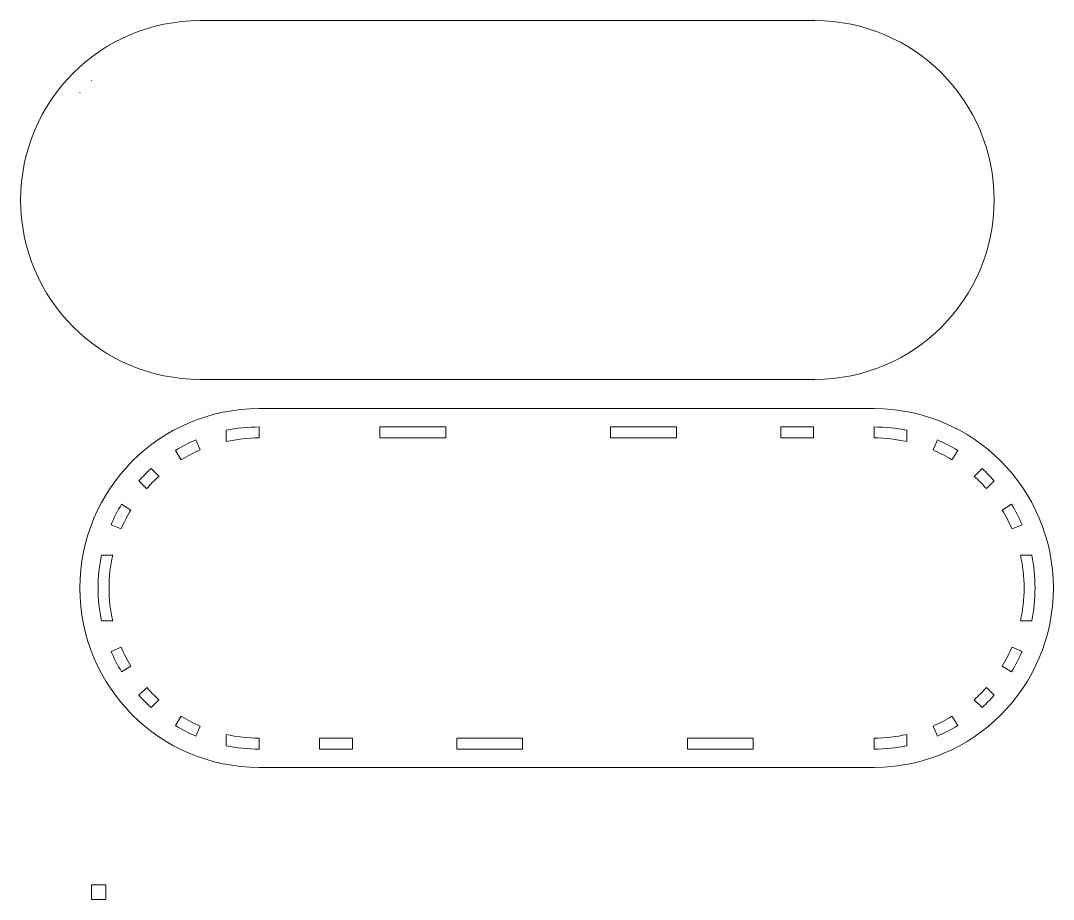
# Model space of a CAD drawing. Header units: millimetres. Extents: x -1381 to 521, y -496 to 496.
# Drawn here: x 13.4 to 295.5, y -235.3 to 4.7 of the extents above; entities that cross this region are included whole.
import ezdxf

# ---------------------------------------------------------------- set-up
doc = ezdxf.new("R2010")
doc.units = ezdxf.units.MM
doc.header["$MEASUREMENT"] = 0
doc.layers.add('layer 1', color=7, linetype='Continuous')

msp = doc.modelspace()

# ---------------------------------------------------------------- linework, layer by layer
at = {"layer": 'layer 1', "color": 250, "lineweight": 9}
for points, knots in [([(62.3805, -93.2613), (35.3186, -93.2613), (13.3805, -71.3232), (13.3805, -44.2613), (13.3805, -44.2613), (13.3805, -17.1994), (35.3186, 4.7387), (62.3805, 4.7387)], [0, 0, 0, 0, 0.33333333, 0.33333333, 0.33333333, 0.33333333, 1, 1, 1, 1]), ([(230.3805, 4.7387), (257.4424, 4.7387), (279.3805, -17.1994), (279.3805, -44.2613), (279.3805, -44.2613), (279.3805, -71.3232), (257.4424, -93.2613), (230.3805, -93.2613)], [0, 0, 0, 0, 0.33333333, 0.33333333, 0.33333333, 0.33333333, 1, 1, 1, 1]), ([(78.5373, -199.2611), (51.4754, -199.2611), (29.5373, -177.3229), (29.5373, -150.2611), (29.5373, -150.2611), (29.5373, -123.1992), (51.4754, -101.2611), (78.5373, -101.2611)], [0, 0, 0, 0, 0.33333333, 0.33333333, 0.33333333, 0.33333333, 1, 1, 1, 1]), ([(246.5373, -101.2611), (273.5992, -101.2611), (295.5373, -123.1992), (295.5373, -150.2611), (295.5373, -150.2611), (295.5373, -177.3229), (273.5992, -199.2611), (246.5373, -199.2611)], [0, 0, 0, 0, 0.33333333, 0.33333333, 0.33333333, 0.33333333, 1, 1, 1, 1]), ([(111.5373, -109.2611), (111.5373, -109.2611), (111.5373, -106.2611), (111.5373, -106.2611), (111.5373, -106.2611), (111.5373, -106.2611), (129.5373, -106.2611), (129.5373, -106.2611), (129.5373, -106.2611), (129.5373, -106.2611), (129.5373, -109.2611), (129.5373, -109.2611)], [0, 0, 0, 0, 0.25, 0.25, 0.25, 0.25, 0.5, 0.5, 0.5, 0.5, 1, 1, 1, 1]), ([(174.5373, -109.2611), (174.5373, -109.2611), (174.5373, -106.2611), (174.5373, -106.2611), (174.5373, -106.2611), (174.5373, -106.2611), (192.5373, -106.2611), (192.5373, -106.2611), (192.5373, -106.2611), (192.5373, -106.2611), (192.5373, -109.2611), (192.5373, -109.2611)], [0, 0, 0, 0, 0.25, 0.25, 0.25, 0.25, 0.5, 0.5, 0.5, 0.5, 1, 1, 1, 1]), ([(221.0373, -109.2611), (221.0373, -109.2611), (221.0373, -106.2611), (221.0373, -106.2611), (221.0373, -106.2611), (221.0373, -106.2611), (230.0373, -106.2611), (230.0373, -106.2611), (230.0373, -106.2611), (230.0373, -106.2611), (230.0373, -109.2611), (230.0373, -109.2611)], [0, 0, 0, 0, 0.25, 0.25, 0.25, 0.25, 0.5, 0.5, 0.5, 0.5, 1, 1, 1, 1]), ([(35.4585, -159.2611), (34.8547, -156.3559), (34.5373, -153.3455), (34.5373, -150.2611), (34.5373, -150.2611), (34.5373, -147.1767), (34.8548, -144.1664), (35.4586, -141.2611)], [0, 0, 0, 0, 0.33333333, 0.33333333, 0.33333333, 0.33333333, 1, 1, 1, 1]), ([(38.5282, -159.2611), (37.8796, -156.3648), (37.5373, -153.353), (37.5373, -150.2611), (37.5373, -150.2611), (37.5373, -147.1692), (37.8796, -144.1572), (38.5283, -141.2611)], [0, 0, 0, 0, 0.33333333, 0.33333333, 0.33333333, 0.33333333, 1, 1, 1, 1]), ([(286.5464, -141.2611), (287.195, -144.1573), (287.5373, -147.1692), (287.5373, -150.2611), (287.5373, -150.2611), (287.5373, -153.353), (287.195, -156.365), (286.5464, -159.2612)], [0, 0, 0, 0, 0.33333333, 0.33333333, 0.33333333, 0.33333333, 1, 1, 1, 1]), ([(289.6161, -141.2611), (290.2199, -144.1662), (290.5373, -147.1767), (290.5373, -150.2611), (290.5373, -150.2611), (290.5373, -153.3455), (290.2198, -156.3558), (289.616, -159.2611)], [0, 0, 0, 0, 0.33333333, 0.33333333, 0.33333333, 0.33333333, 1, 1, 1, 1]), ([(45.7677, -179.6252), (45.7677, -179.6252), (45.6948, -179.5412), (45.6948, -179.5412), (45.6948, -179.5412), (45.6948, -179.5412), (47.8192, -177.417), (47.8192, -177.417)], [0, 0, 0, 0, 0.33333333, 0.33333333, 0.33333333, 0.33333333, 1, 1, 1, 1]), ([(279.3065, -179.6247), (279.3065, -179.6247), (279.3794, -179.5408), (279.3794, -179.5408), (279.3794, -179.5408), (279.3794, -179.5408), (277.255, -177.4165), (277.255, -177.4165)], [0, 0, 0, 0, 0.33333333, 0.33333333, 0.33333333, 0.33333333, 1, 1, 1, 1]), ([(48.9383, -182.8186), (48.9383, -182.8186), (49.0249, -182.8911), (49.0249, -182.8911), (49.0249, -182.8911), (49.0249, -182.8911), (51.1463, -180.7699), (51.1463, -180.7699)], [0, 0, 0, 0, 0.33333333, 0.33333333, 0.33333333, 0.33333333, 1, 1, 1, 1]), ([(276.1359, -182.8181), (276.1359, -182.8181), (276.0493, -182.8906), (276.0493, -182.8906), (276.0493, -182.8906), (276.0493, -182.8906), (273.9279, -180.7694), (273.9279, -180.7694)], [0, 0, 0, 0, 0.33333333, 0.33333333, 0.33333333, 0.33333333, 1, 1, 1, 1]), ([(104.0373, -191.2611), (104.0373, -191.2611), (104.0373, -194.2611), (104.0373, -194.2611), (104.0373, -194.2611), (104.0373, -194.2611), (95.0373, -194.2611), (95.0373, -194.2611), (95.0373, -194.2611), (95.0373, -194.2611), (95.0373, -191.2611), (95.0373, -191.2611)], [0, 0, 0, 0, 0.25, 0.25, 0.25, 0.25, 0.5, 0.5, 0.5, 0.5, 1, 1, 1, 1]), ([(150.5373, -191.2611), (150.5373, -191.2611), (150.5373, -194.2611), (150.5373, -194.2611), (150.5373, -194.2611), (150.5373, -194.2611), (132.5373, -194.2611), (132.5373, -194.2611), (132.5373, -194.2611), (132.5373, -194.2611), (132.5373, -191.2611), (132.5373, -191.2611)], [0, 0, 0, 0, 0.25, 0.25, 0.25, 0.25, 0.5, 0.5, 0.5, 0.5, 1, 1, 1, 1]), ([(213.5373, -191.2611), (213.5373, -191.2611), (213.5373, -194.2611), (213.5373, -194.2611), (213.5373, -194.2611), (213.5373, -194.2611), (195.5373, -194.2611), (195.5373, -194.2611), (195.5373, -194.2611), (195.5373, -194.2611), (195.5373, -191.2611), (195.5373, -191.2611)], [0, 0, 0, 0, 0.25, 0.25, 0.25, 0.25, 0.5, 0.5, 0.5, 0.5, 1, 1, 1, 1]), ([(32.7255, -235.3135), (32.7255, -235.3135), (36.6361, -235.3135), (36.6361, -235.3135), (36.6361, -235.3135), (36.6361, -235.3135), (36.6361, -231.3729), (36.6361, -231.3729), (36.6361, -231.3729), (36.6361, -231.3729), (32.7255, -231.3729), (32.7255, -231.3729), (32.7255, -231.3729), (32.7255, -231.3729), (32.7255, -235.3135), (32.7255, -235.3135), (32.7255, -235.3135), (32.7255, -235.3135), (32.7255, -235.3135), (32.7255, -235.3135)], [0, 0, 0, 0, 0.16666667, 0.16666667, 0.16666667, 0.16666667, 0.33333333, 0.33333333, 0.33333333, 0.33333333, 0.5, 0.5, 0.5, 0.5, 0.66666667, 0.66666667, 0.66666667, 0.66666667, 1, 1, 1, 1])]:
    msp.add_open_spline(points, degree=3, knots=knots, dxfattribs=at)
for points in [[(62.3805, 4.7387), (62.3805, 4.7387), (65.3805, 4.7387), (65.3805, 4.7387)], [(65.3805, 4.7387), (65.3805, 4.7387), (74.3803, 4.7387), (74.3803, 4.7387)], [(82.3805, 4.7387), (82.3805, 4.7387), (74.3803, 4.7387), (74.3803, 4.7387)], [(82.3805, 4.7387), (82.3805, 4.7387), (210.3805, 4.7387), (210.3805, 4.7387)], [(210.3805, 4.7387), (210.3805, 4.7387), (218.3805, 4.7387), (218.3805, 4.7387)], [(218.3805, 4.7387), (218.3805, 4.7387), (227.3807, 4.7387), (227.3807, 4.7387)], [(227.3807, 4.7387), (227.3807, 4.7387), (230.3805, 4.7387), (230.3805, 4.7387)], [(32.7819, -11.7044), (32.7819, -11.7044), (32.8649, -11.6294), (32.8649, -11.6294)], [(29.6113, -14.8978), (29.6113, -14.8978), (29.5378, -14.9822), (29.5378, -14.9822)], [(230.3805, -93.2613), (230.3805, -93.2613), (62.3805, -93.2613), (62.3805, -93.2613)], [(78.5373, -101.2611), (78.5373, -101.2611), (81.5373, -101.2611), (81.5373, -101.2611)], [(81.5373, -101.2611), (81.5373, -101.2611), (90.5371, -101.2611), (90.5371, -101.2611)], [(98.5373, -101.2611), (98.5373, -101.2611), (90.5371, -101.2611), (90.5371, -101.2611)], [(98.5373, -101.2611), (98.5373, -101.2611), (226.5373, -101.2611), (226.5373, -101.2611)], [(226.5373, -101.2611), (226.5373, -101.2611), (234.5373, -101.2611), (234.5373, -101.2611)], [(234.5373, -101.2611), (234.5373, -101.2611), (243.5375, -101.2611), (243.5375, -101.2611)], [(243.5375, -101.2611), (243.5375, -101.2611), (246.5373, -101.2611), (246.5373, -101.2611)], [(69.5373, -107.1823), (72.4425, -106.5785), (75.4529, -106.2611), (78.5373, -106.2611)], [(69.5373, -110.252), (69.5373, -110.252), (69.5373, -107.1824), (69.5373, -107.1824)], [(78.5373, -106.2611), (78.5373, -106.2611), (78.5373, -109.2611), (78.5373, -109.2611)], [(246.5373, -106.2611), (249.6217, -106.2611), (252.632, -106.5786), (255.5373, -107.1824)], [(246.5373, -106.2611), (246.5373, -106.2611), (246.5373, -109.2611), (246.5373, -109.2611)], [(255.5373, -107.1824), (255.5373, -107.1824), (255.5373, -110.252), (255.5373, -110.252)], [(55.6726, -112.6609), (57.447, -111.5795), (59.3041, -110.6202), (61.232, -109.7947)], [(62.4119, -112.5539), (62.4119, -112.5539), (61.232, -109.7948), (61.232, -109.7948)], [(69.5373, -110.252), (72.4335, -109.6034), (75.4454, -109.2611), (78.5373, -109.2611)], [(111.5373, -109.2611), (111.5373, -109.2611), (129.5373, -109.2611), (129.5373, -109.2611)], [(174.5373, -109.2611), (174.5373, -109.2611), (192.5373, -109.2611), (192.5373, -109.2611)], [(221.0373, -109.2611), (221.0373, -109.2611), (230.0373, -109.2611), (230.0373, -109.2611)], [(246.5373, -109.2611), (249.6292, -109.2611), (252.6412, -109.6034), (255.5373, -110.2521)], [(262.6627, -112.5539), (262.6627, -112.5539), (263.8426, -109.7948), (263.8426, -109.7948)], [(263.8426, -109.7948), (265.7705, -110.6203), (267.6275, -111.5796), (269.402, -112.661)], [(57.2317, -115.2246), (57.2317, -115.2246), (55.6726, -112.6608), (55.6726, -112.6608)], [(57.2317, -115.2246), (58.8851, -114.2171), (60.6155, -113.3231), (62.4119, -112.5539)], [(262.6627, -112.554), (264.459, -113.3232), (266.1895, -114.2171), (267.843, -115.2247)], [(267.843, -115.2246), (267.843, -115.2246), (269.402, -112.6609), (269.402, -112.6609)], [(45.7681, -120.8976), (46.7701, -119.7802), (47.8285, -118.7141), (48.9387, -117.7042)], [(48.9387, -117.7042), (48.9387, -117.7042), (49.0217, -117.6292), (49.0217, -117.6292)], [(51.1941, -119.8014), (51.1941, -119.8014), (49.0217, -117.6292), (49.0217, -117.6292)], [(273.929, -119.7533), (273.929, -119.7533), (276.0504, -117.6321), (276.0504, -117.6321)], [(276.1359, -117.7041), (276.1359, -117.7041), (276.0504, -117.6321), (276.0504, -117.6321)], [(276.1359, -117.7041), (277.2461, -118.714), (278.3045, -119.78), (279.3065, -120.8975)], [(45.7681, -120.8976), (45.7681, -120.8976), (45.6946, -120.982), (45.6946, -120.982)], [(45.6946, -120.982), (45.6946, -120.982), (47.867, -123.1542), (47.867, -123.1542)], [(47.8187, -123.106), (48.8627, -121.9258), (49.9738, -120.8061), (51.1459, -119.7531)], [(273.929, -119.7533), (275.101, -120.8063), (276.2121, -121.9259), (277.2562, -123.1061)], [(279.3805, -120.9819), (279.3805, -120.9819), (277.2561, -123.1062), (277.2561, -123.1062)], [(279.3065, -120.8975), (279.3065, -120.8975), (279.3805, -120.9819), (279.3805, -120.9819)], [(38.0711, -132.9558), (38.8966, -131.028), (39.8559, -129.1709), (40.9373, -127.3964)], [(40.8302, -134.1357), (41.5994, -132.3394), (42.4933, -130.6089), (43.5009, -128.9554)], [(43.5009, -128.9554), (43.5009, -128.9554), (40.9372, -127.3964), (40.9372, -127.3964)], [(281.5738, -128.9554), (281.5738, -128.9554), (284.1375, -127.3964), (284.1375, -127.3964)], [(281.5738, -128.9554), (282.5814, -130.6088), (283.4753, -132.3392), (284.2445, -134.1357)], [(284.1375, -127.3964), (285.2189, -129.1708), (286.1782, -131.0279), (287.0037, -132.9558)], [(40.8301, -134.1357), (40.8301, -134.1357), (38.071, -132.9558), (38.071, -132.9558)], [(284.2445, -134.1357), (284.2445, -134.1357), (287.0036, -132.9558), (287.0036, -132.9558)], [(35.4586, -141.2611), (35.4586, -141.2611), (38.5282, -141.2611), (38.5282, -141.2611)], [(286.5464, -141.2611), (286.5464, -141.2611), (289.616, -141.2611), (289.616, -141.2611)], [(38.5282, -159.2611), (38.5282, -159.2611), (35.4586, -159.2611), (35.4586, -159.2611)], [(289.616, -159.2611), (289.616, -159.2611), (286.5464, -159.2611), (286.5464, -159.2611)], [(40.8301, -166.3865), (40.8301, -166.3865), (38.0709, -167.5664), (38.0709, -167.5664)], [(43.5008, -171.5668), (42.4933, -169.9134), (41.5993, -168.183), (40.8301, -166.3865)], [(284.2446, -166.3866), (283.4755, -168.183), (282.5815, -169.9134), (281.5739, -171.5669)], [(284.2445, -166.3865), (284.2445, -166.3865), (287.0036, -167.5664), (287.0036, -167.5664)], [(40.9371, -173.1258), (39.8557, -171.3514), (38.8964, -169.4943), (38.0709, -167.5664)], [(287.0036, -167.5664), (286.1781, -169.4943), (285.2188, -171.3512), (284.1374, -173.1258)], [(43.5009, -171.5668), (43.5009, -171.5668), (40.9371, -173.1258), (40.9371, -173.1258)], [(281.5738, -171.5668), (281.5738, -171.5668), (284.1375, -173.1258), (284.1375, -173.1258)], [(51.1465, -180.7696), (49.9745, -179.7166), (48.8633, -178.5971), (47.8192, -177.4169)], [(277.2555, -177.417), (276.2115, -178.5971), (275.1003, -179.7167), (273.9282, -180.7697)], [(48.9387, -182.8181), (47.8285, -181.8082), (46.7701, -180.7422), (45.7681, -179.6247)], [(279.3065, -179.6247), (278.3045, -180.7421), (277.2461, -181.8082), (276.1359, -182.8181)], [(57.2316, -185.2975), (57.2316, -185.2975), (55.6726, -187.8613), (55.6726, -187.8613)], [(62.4119, -187.9681), (60.6156, -187.1988), (58.8851, -186.305), (57.2316, -185.2974)], [(267.843, -185.2976), (266.1896, -186.3052), (264.4591, -187.1991), (262.6627, -187.9683)], [(267.843, -185.2976), (267.843, -185.2976), (269.402, -187.8613), (269.402, -187.8613)], [(61.232, -190.7274), (59.3041, -189.9019), (57.4471, -188.9426), (55.6726, -187.8612)], [(62.4119, -187.9682), (62.4119, -187.9682), (61.232, -190.7274), (61.232, -190.7274)], [(262.6627, -187.9683), (262.6627, -187.9683), (263.8426, -190.7274), (263.8426, -190.7274)], [(269.402, -187.8613), (267.6276, -188.9427), (265.7705, -189.902), (263.8426, -190.7275)], [(78.5373, -191.2611), (75.4454, -191.2611), (72.4334, -190.9188), (69.5373, -190.2701)], [(69.5373, -193.3398), (69.5373, -193.3398), (69.5373, -190.2702), (69.5373, -190.2702)], [(78.5373, -191.2611), (78.5373, -191.2611), (78.5373, -194.2611), (78.5373, -194.2611)], [(95.0373, -191.2611), (95.0373, -191.2611), (104.0373, -191.2611), (104.0373, -191.2611)], [(132.5373, -191.2611), (132.5373, -191.2611), (150.5373, -191.2611), (150.5373, -191.2611)], [(195.5373, -191.2611), (195.5373, -191.2611), (213.5373, -191.2611), (213.5373, -191.2611)], [(255.5373, -190.2702), (252.6411, -190.9188), (249.6292, -191.2611), (246.5373, -191.2611)], [(246.5373, -191.2611), (246.5373, -191.2611), (246.5373, -194.2611), (246.5373, -194.2611)], [(255.5373, -190.2702), (255.5373, -190.2702), (255.5373, -193.3398), (255.5373, -193.3398)], [(78.5373, -194.2611), (75.4529, -194.2611), (72.4426, -193.9436), (69.5373, -193.3398)], [(255.5373, -193.3399), (252.6321, -193.9436), (249.6217, -194.2611), (246.5373, -194.2611)], [(246.5373, -199.2611), (246.5373, -199.2611), (78.5373, -199.2611), (78.5373, -199.2611)]]:
    msp.add_open_spline(points, degree=3, dxfattribs=at)

doc.saveas('drawing.dxf')
